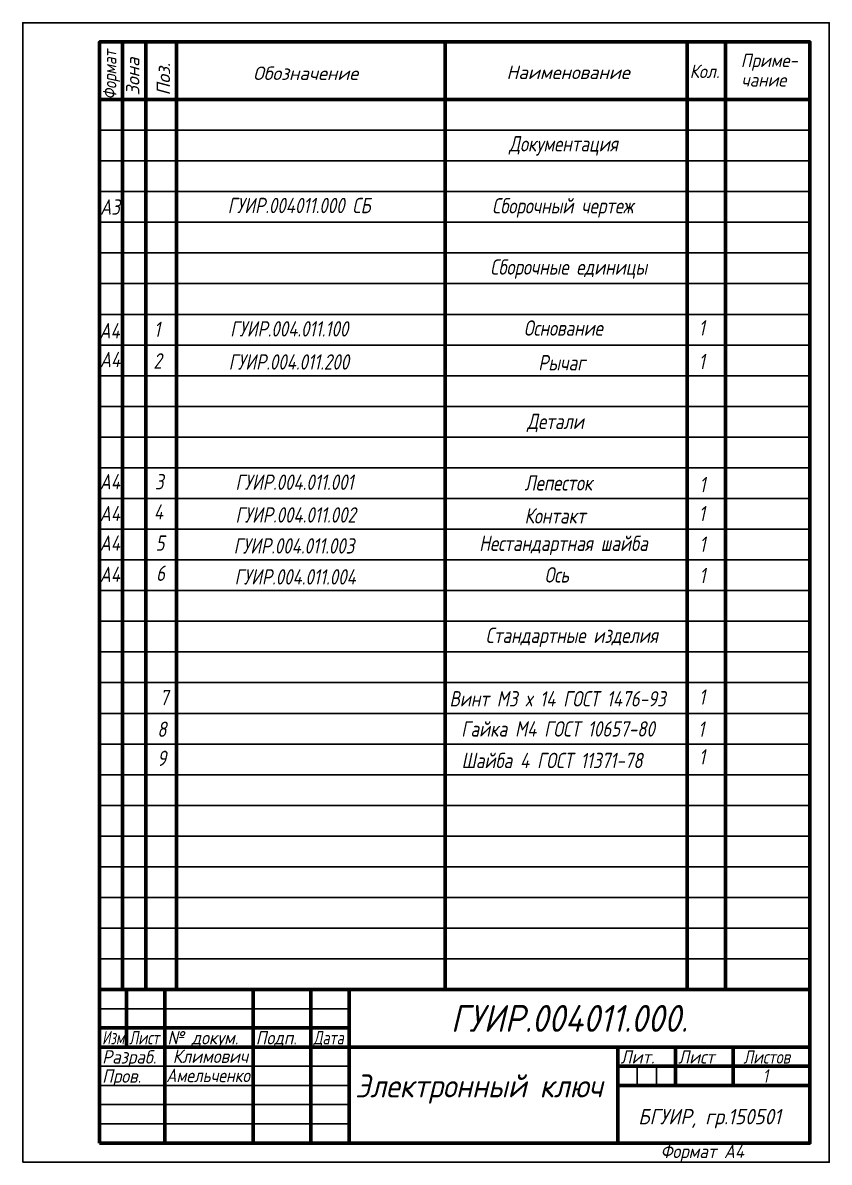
# Model space of a CAD drawing. Header units: millimetres. Extents: x 0 to 1082, y 0 to 313.
# Drawn here: x 872 to 1082, y 1 to 298 of the extents above; entities that cross this region are included whole.
import ezdxf
from ezdxf.enums import TextEntityAlignment as Align

# ---------------------------------------------------------------- set-up
doc = ezdxf.new("R2010")
doc.units = ezdxf.units.MM
doc.header["$LTSCALE"] = 0.5
doc.layers.get('0').update_dxf_attribs({"linetype": 'CONTINUOUS', "lineweight": 60})
doc.layers.add('3-размеры', color=6, linetype='CONTINUOUS')
doc.styles.get("Standard").update_dxf_attribs({"font": 'isocpeui.ttf', "width": 0.8})

msp = doc.modelspace()

# ---------------------------------------------------------------- linework, layer by layer
at = {"color": 7, "linetype": 'Continuous'}
for p, q in [((892.02, 293), (892.02, 278)), ((912.02, 293), (982.02, 293)), ((1045.02, 293), (1055.02, 293)), ((892.02, 36), (957.02, 36)), ((892.02, 31), (957.02, 31)), ((1027.02, 31), (1027.02, 26)), ((892.02, 6), (1077.02, 6))]:
    msp.add_line(p, q, dxfattribs=at)
at = {"color": 7, "linetype": 'Continuous', "lineweight": 60}
for p, q in [((898.02, 293), (898.02, 46)), ((904.02, 46), (904.02, 293)), ((912.02, 293), (912.02, 46)), ((982.02, 293), (982.02, 46)), ((1045.02, 46), (1045.02, 293)), ((1055.02, 293), (1055.02, 46)), ((892.02, 278), (1077.02, 278)), ((1077.02, 46), (892.02, 46)), ((899.02, 46), (899.02, 31)), ((909.02, 6), (909.02, 46)), ((932.02, 46), (932.02, 6)), ((947.02, 6), (947.02, 46)), ((957.02, 46), (957.02, 6)), ((892.02, 36), (957.02, 36)), ((892.02, 31), (957.02, 31)), ((957.02, 31), (1077.02, 31)), ((1027.02, 6), (1027.02, 31)), ((1042.02, 31), (1042.02, 21)), ((1057.02, 21), (1057.02, 31)), ((1027.02, 26), (1077.02, 26)), ((1027.02, 21), (1077.02, 21)), ((1027.02, 6), (1077.02, 6))]:
    msp.add_line(p, q, dxfattribs=at)
at = {"color": 7, "linetype": 'Continuous', "lineweight": -3}
for p, q in [((892.02, 270), (1077.02, 270)), ((892.02, 262), (1077.02, 262)), ((892.02, 254), (1077.02, 254)), ((892.02, 246), (1077.02, 246)), ((892.02, 238), (1077.02, 238)), ((892.02, 230), (1077.02, 230)), ((892.02, 222), (1077.02, 222)), ((892.02, 214), (1077.02, 214)), ((892.02, 206), (1077.02, 206)), ((892.02, 198), (1077.02, 198)), ((892.02, 190), (1077.02, 190)), ((892.02, 182), (1077.02, 182)), ((892.02, 174), (1077.02, 174)), ((892.02, 166), (1077.02, 166)), ((892.02, 158), (1077.02, 158)), ((892.02, 150), (1077.02, 150)), ((892.02, 142), (1077.02, 142)), ((892.02, 134), (1077.02, 134)), ((892.02, 126), (1077.02, 126)), ((892.02, 118), (1077.02, 118)), ((892.02, 110), (1077.02, 110)), ((892.02, 102), (1077.02, 102)), ((892.02, 94), (1077.02, 94)), ((892.02, 86), (1077.02, 86)), ((892.02, 78), (1077.02, 78)), ((892.02, 70), (1077.02, 70)), ((892.02, 62), (1077.02, 62)), ((892.02, 54), (1077.02, 54)), ((892.02, 41), (957.02, 41)), ((892.02, 26), (957.02, 26)), ((1032.02, 21), (1032.02, 26)), ((1037.02, 26), (1037.02, 21)), ((892.02, 21), (957.02, 21)), ((892.02, 16), (957.02, 16)), ((892.02, 11), (957.02, 11))]:
    msp.add_line(p, q, dxfattribs=at)
at = {"color": 7, "linetype": 'Continuous', "lineweight": 60}
msp.add_lwpolyline([(892.02, 6), (1077.02, 6), (1077.02, 293), (892.02, 293)], close=True, dxfattribs=at)
at = {"layer": '3-размеры'}
msp.add_lwpolyline([(872.02, 1), (1082.02, 1), (1082.02, 298), (872.02, 298)], close=True, dxfattribs=at)

# ---------------------------------------------------------------- texts
at = {"color": 7, "linetype": 'Continuous', "width": 0.8}
msp.add_text('Формат', height=3.5, rotation=90, dxfattribs=at).set_placement((896.4, 278))
at = {"color": 7, "linetype": 'Continuous'}
for s, p in [('Зона', (902.4, 279.04)), ('Поз.', (910.4, 279.04))]:
    msp.add_text(s, height=3.5, rotation=90, dxfattribs=at).set_placement(p)
for s, width, p in [('Приме-', 0.9, (1059, 286.44)), ('Кол.', 0.9, (1045.69, 283.59)), ('чание', 0.9, (1059.14, 281.37)), ('Изм.', 0.7, (892.69, 31.7)), ('Лист', 0.75, (899.69, 31.7)), ('№ докум.', 0.9, (909.69, 31.7)), ('Подп.', 0.9, (932.69, 31.7)), ('Дата', 0.75, (947.69, 31.7)), ('Разраб.', 0.9, (892.69, 26.7)), ('Лит.', 0.9, (1027.69, 26.7)), ('Лист', 0.9, (1042.69, 26.7)), ('Листов', 0.8, (1059.69, 26.7)), ('Пров.', 0.9, (892.69, 21.7)), ('Формат А4', 0.9, (1038.1, 2.08))]:
    msp.add_text(s, height=3.5, dxfattribs=dict(at, width=width)).set_placement(p)
for s, p in [('Обозначение', (931.99, 283.09)), ('Наименование', (997.97, 283.33))]:
    msp.add_text(s, height=3.5, dxfattribs=at).set_placement(p)
for s, height, width, p in [('А3', 4, 0.8, (892.18, 247.98)), ('Сборочные единицы', 4, 0.8, (993.75, 232.34)), ('1', 4, 0.8, (906.2, 216.09)), ('ГУИР.004.011.100', 4, 0.8, (926.03, 216.22)), ('Основание', 4, 0.8, (1002.5, 216.43)), ('1', 4, 0.8, (1048.04, 216.47)), ('А4', 4, 0.8, (891.99, 215.73)), ('А4', 4, 0.8, (892.12, 208.23)), ('2', 4, 0.8, (906.04, 207.86)), ('ГУИР.004.011.200', 4, 0.8, (925.64, 207.59)), ('Рычаг', 4, 0.8, (1006.26, 207.39)), ('1', 4, 0.8, (1048.04, 207.7)), ('Детали', 4, 0.8, (1003.34, 192.1)), ('А4', 4, 0.8, (892.06, 176.37)), ('3', 4, 0.8, (906.45, 176.37)), ('ГУИР.004.011.001', 4, 0.8, (927.4, 176.25)), ('Лепесток', 4, 0.8, (1002.68, 176.07)), ('1', 4, 0.8, (1048.23, 175.63)), ('4', 4, 0.8, (906.15, 168.52)), ('А4', 4, 0.8, (892.06, 168.08)), ('ГУИР.004.011.002', 4, 0.8, (927.4, 167.71)), ('Контакт', 4, 0.8, (1002.68, 167.48)), ('1', 4, 0.8, (1048.08, 168.07)), ('А4', 4, 0.8, (892.06, 160.37)), ('5', 4, 0.8, (906.6, 160.37)), ('ГУИР.004.011.003', 4, 0.8, (926.93, 159.64)), ('Нестандартная шайба', 4, 0.8, (990.88, 160.32)), ('1', 4, 0.8, (1048.23, 160.07)), ('А4', 4, 0.8, (892.06, 152.22)), ('6', 4, 0.8, (906.74, 152.52)), ('ГУИР.004.011.004', 4, 0.8, (927.17, 151.57)), ('Ось', 4, 0.8, (1007.91, 152.09)), ('1', 4, 0.8, (1048.23, 151.93)), ('Стандартные изделия', 4, 0.8, (992.55, 136.34)), ('Винт М3 х 14 ГОСТ 1476-93', 4, 0.8, (983.15, 119.79)), ('1', 4, 0.8, (1048.12, 120.25)), ('8', 4, 0.8, (907.04, 111.86)), ('Гайка М4 ГОСТ 10657-80', 4, 0.8, (986.2, 111.94)), ('1', 4, 0.8, (1047.9, 111.89)), ('9', 4, 0.8, (907.04, 104.28)), ('Шайба 4 ГОСТ 11371-78', 4, 0.8, (986.28, 103.71)), ('1', 4, 0.8, (1048.12, 104.65)), ('ГУИР.004011.000. ', 7, 0.9, (983.48, 34.98)), ('Климович', 3.5, 0.9, (911.07, 26.87)), ('Электронный ключ', 6, 0.9, (958.61, 17.89)), ('БГУИР, гр.150501', 4, 0.9, (1032.3, 10.88))]:
    msp.add_text(s, height=height, dxfattribs=dict(width=width)).set_placement(p)
at = {"width": 0.820193}
msp.add_text('Амельченко', height=3.5, dxfattribs=at).set_placement((909.36, 21.86), (931.13, 21.86), align=Align.FIT)
at = {"char_height": 4, "attachment_point": 1}
for s, width, insert in [('Документация', 39.5837, (998.64, 268.46)), ('Сборочный чертеж', 60.968, (994.24, 252.3))]:
    msp.add_mtext_dynamic_manual_height_columns(s, width=width, gutter_width=25, heights=[0], dxfattribs=dict(at, insert=insert))
at = {"attachment_point": 1}
for s, insert, char_height, width in [('ГУИР.004011.000 СБ', (925.39, 252.37), 4, 58.555), ('7', (907.71, 124.11), 4, 2.0313), ('1', (1064.73, 25.22), 3.5, 1.0669)]:
    msp.add_mtext(s, dxfattribs=dict(at, insert=insert, char_height=char_height, width=width))

doc.saveas('drawing.dxf')
